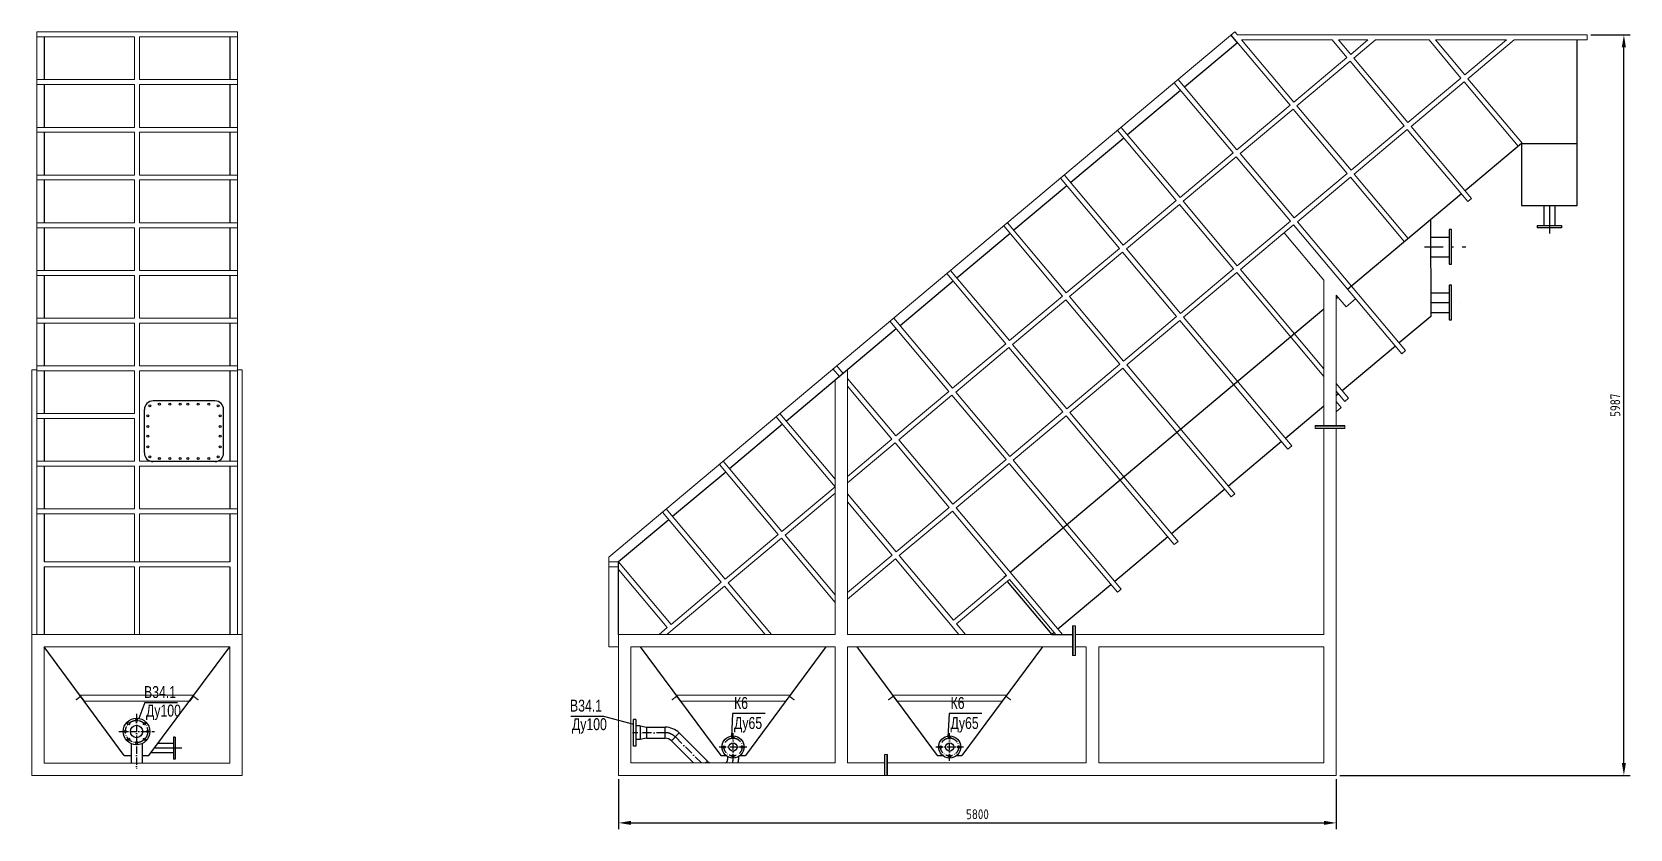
# Model space of a CAD drawing. Extents: x 371029 to 421942, y -92832 to -63356.
# Drawn here: x 383137 to 396054, y -79146 to -72701 of the extents above; entities that cross this region are included whole.
import ezdxf

# ---------------------------------------------------------------- set-up
doc = ezdxf.new("R2010")
doc.units = 0
doc.header["$LTSCALE"] = 600
doc.header["$MEASUREMENT"] = 0
for name, pattern in [('ACAD_ISO10W100', [18.5, 12, -3, 0.5, -3]), ('DASHDOTX2', [50.8, 25.4, -12.7, 0, -12.7]), ('DASHED', [0.75, 0.5, -0.25]), ('STŘEDOVÁ', [50.8, 31.75, -6.35, 6.35, -6.35])]:
    doc.linetypes.add(name, pattern=pattern)
doc.layers.get('Defpoints').update_dxf_attribs({"linetype": 'CONTINUOUS'})
for name, color, linetype in [('1', 7, 'CONTINUOUS'), ('оси', 6, 'STŘEDOVÁ'), ('Трубы', 10, 'CONTINUOUS')]:
    doc.layers.add(name, color=color, linetype=linetype)
doc.layers.add('А-Размеры', color=4, linetype='CONTINUOUS', lineweight=20)
doc.layers.add('Конструкции', color=220, linetype='CONTINUOUS', lineweight=18)
doc.styles.add('GOST 2.304', font='CS_Gost2304.shx')
doc.styles.add('MONARCH', font='monarch', dxfattribs={"width": 0.77})
doc.styles.add('MONARCH0', font='monarch0.shx', dxfattribs={"width": 0.77})
doc.dimstyles.get("Standard").update_dxf_attribs({"dimtxt": 3, "dimasz": 3, "dimexe": 2.5, "dimexo": 2.5, "dimgap": 1.5, "dimtad": 0, "dimtih": 1, "dimtoh": 1, "dimdec": 0, "dimzin": 0, "dimdsep": 46, "dimtxsty": 'MONARCH0', "dimcen": -3, "dimdle": 1.25, "dimadec": 0, "dimazin": 0, "dimtfac": 0.75, "dimtdec": 0, "dimtofl": 0, "dimtmove": 2, "dimatfit": 3, "dimfxl": 1, "dimtvp": 1.5, "dimtolj": 1, "dimtzin": 0, "dimarcsym": 0})

# ---------------------------------------------------------------- blocks, each defined once
blk = doc.blocks.new('*D17')
at = {"layer": 'Defpoints', "color": 0, "ltscale": 0.3, "transparency": 16777216}
for p in [(387879, -78712), (393679, -78712), (393679, -79096)]:
    blk.add_point(p, dxfattribs=at)
at = {"layer": 'А-Размеры', "color": 0, "lineweight": -2, "ltscale": 0.3, "transparency": 16777216}
for p, q in [((387879, -78742), (387879, -79146)), ((393679, -78742), (393679, -79146)), ((387979, -79096), (393579, -79096))]:
    blk.add_line(p, q, dxfattribs=at)
at = {"layer": 'А-Размеры', "color": 0, "ltscale": 0.3, "transparency": 16777216}
for points in [[(387979, -79079), (387979, -79112), (387879, -79096)], [(393579, -79079), (393579, -79112), (393679, -79096)]]:
    blk.add_solid(points, dxfattribs=at)
at = {"layer": 'А-Размеры', "color": 0, "ltscale": 0.3, "transparency": 16777216, "insert": (390779, -79026), "char_height": 80, "attachment_point": 5, "style": 'GOST 2.304'}
blk.add_mtext('\\A1;5800', dxfattribs=at)
blk = doc.blocks.new('*D18')
at = {"layer": 'Defpoints', "color": 0, "ltscale": 0.3, "transparency": 16777216}
for p in [(395707, -72725), (396004, -72725), (393679, -78712)]:
    blk.add_point(p, dxfattribs=at)
at = {"layer": 'А-Размеры', "color": 0, "lineweight": -2, "ltscale": 0.3, "transparency": 16777216}
for p, q in [((395737, -72725), (396054, -72725)), ((396004, -78612), (396004, -72825)), ((393709, -78712), (396054, -78712))]:
    blk.add_line(p, q, dxfattribs=at)
at = {"layer": 'А-Размеры', "color": 0, "ltscale": 0.3, "transparency": 16777216}
for points in [[(395987, -72825), (396020, -72825), (396004, -72725)], [(395987, -78612), (396020, -78612), (396004, -78712)]]:
    blk.add_solid(points, dxfattribs=at)
at = {"layer": 'А-Размеры', "color": 0, "ltscale": 0.3, "transparency": 16777216, "insert": (395934, -75719), "char_height": 80, "attachment_point": 5, "rotation": 90, "style": 'GOST 2.304'}
blk.add_mtext('\\A1;5987', dxfattribs=at)

msp = doc.modelspace()

# ---------------------------------------------------------------- linework, layer by layer
at = {"layer": '1', "ltscale": 0.3}
for p, q in [((392880.8, -72725.3), (392860.3, -72700.7)), ((383237.4, -72740.7), (383237.4, -73086.4)), ((384737.4, -72740.7), (384737.4, -73086.4)), ((392881, -72787.7), (392452.1, -73147.7)), ((392881, -72787.7), (392829.6, -72726.4)), ((395626.7, -74102.8), (395626.7, -72765.3)), ((383237.4, -73126.4), (383237.4, -73472.1)), ((384737.4, -73126.4), (384737.4, -73472.1)), ((392421.4, -73173.4), (391992.4, -73533.4)), ((383237.4, -73512.1), (383237.4, -73857.7)), ((384737.4, -73512.1), (384737.4, -73857.7)), ((391961.8, -73559.1), (391532.8, -73919)), ((395176.7, -73602.8), (394721.2, -73985)), ((395176.7, -73602.8), (395626.7, -73602.8)), ((395176.7, -73602.8), (395176.7, -74102.8)), ((383237.4, -73897.7), (383237.4, -74243.4)), ((384737.4, -73897.7), (384737.4, -74243.4)), ((391502.2, -73944.7), (391073.2, -74304.7)), ((394690.5, -74010.7), (393771.3, -74782.1)), ((395176.7, -74102.8), (395626.7, -74102.8)), ((394440.8, -74220.3), (394443.2, -75001)), ((383237.4, -74283.4), (383237.4, -74629.1)), ((384737.4, -74283.4), (384737.4, -74629.1)), ((391042.5, -74330.4), (390613.6, -74690.4)), ((383237.4, -74669.1), (383237.4, -75014.8)), ((384737.4, -74669.1), (384737.4, -75014.8)), ((390582.9, -74716.1), (390153.9, -75076.1)), ((393694.7, -74846.4), (393679, -74859.5)), ((393579, -74943.4), (391044.2, -77070.4)), ((394443.2, -75001), (394187.3, -75215.7)), ((383237.4, -75054.8), (383237.4, -75400.4)), ((384737.4, -75054.8), (384737.4, -75400.4)), ((390123.3, -75101.8), (389234.7, -75847.4)), ((394156.7, -75241.4), (393727.7, -75601.3)), ((383237.4, -75440.4), (383237.4, -75786.1)), ((384737.4, -75440.4), (384737.4, -76171.8)), ((384616.5, -75684.4), (384116.5, -75684.4)), ((393697, -75627.1), (393679, -75642.2)), ((384046.5, -76104.7), (384046.5, -75754.4)), ((384686.5, -76104.7), (384686.5, -75754.4)), ((393579, -75726.1), (393268.1, -75987)), ((383237.4, -75826.1), (383237.4, -76171.8)), ((389204, -75873.1), (388775, -76233.1)), ((393237.4, -76012.7), (392808.4, -76372.7)), ((384616.5, -76174.7), (384116.5, -76174.7)), ((383237.4, -76211.8), (383237.4, -76557.5)), ((384737.4, -76211.8), (384737.4, -76557.5)), ((388744.4, -76258.8), (388315.4, -76618.7)), ((392777.8, -76398.4), (392348.8, -76758.4)), ((383237.4, -76597.5), (383237.4, -76984.4)), ((384737.4, -76597.5), (384737.4, -76984.4)), ((388284.8, -76644.5), (387879, -76985)), ((392318.2, -76784.1), (391889.2, -77144)), ((383237.4, -77024.4), (383237.4, -77572.1)), ((384737.4, -77024.4), (384737.4, -77572.1)), ((387879, -77572.1), (387879, -76985)), ((391013.5, -77096.1), (390993.6, -77112.8)), ((391019.3, -77143.5), (391379, -77572.1)), ((391858.5, -77169.8), (391429.5, -77529.7)), ((391398.9, -77555.4), (391379, -77572.1)), ((391379, -77572.1), (391547, -77572.1)), ((383883, -78552.1), (383237.4, -77672.1)), ((384083, -78552.1), (384737.4, -77672.1)), ((388053, -77672.1), (388704, -78552.1)), ((389555, -77672.1), (388904, -78552.1)), ((389803, -77672.1), (390454, -78552.1)), ((391305, -77672.1), (390654, -78552.1)), ((384049.9, -78122.7), (384001.8, -78251)), ((384049.9, -78122.7), (384314.7, -78122.7)), ((387492.4, -78232.6), (387757.2, -78232.6)), ((387757.2, -78232.6), (387999.8, -78296.5)), ((388799.5, -78211.4), (388790.9, -78403.2)), ((389064.3, -78211.4), (388799.5, -78211.4)), ((390549.5, -78211.4), (390540.9, -78403.2)), ((390814.3, -78211.4), (390549.5, -78211.4)), ((383883, -78552.1), (383938, -78552.1)), ((384028, -78552.1), (384083, -78552.1)), ((388704, -78552.1), (388747.4, -78552.1)), ((388848.5, -78560.4), (388848.5, -78582.1)), ((388860.5, -78552.1), (388904, -78552.1)), ((390454, -78552.1), (390497.4, -78552.1)), ((390610.5, -78552.1), (390654, -78552.1))]:
    msp.add_line(p, q, dxfattribs=at)
for centre in [(384073.4, -75803.9), (384090.6, -75723.2), (384167.1, -75709.2), (384251.2, -75709.2), (384335.2, -75709.2), (384397.7, -75709.2), (384481.8, -75709.2), (384565.9, -75709.2), (384642.4, -75723.2), (384659.6, -75803.9), (384073.4, -75890.2), (384659.6, -75890.2), (384073.4, -75968.8), (384073.4, -76055.1), (384659.6, -75968.8), (384659.6, -76055.1), (384090.6, -76135.9), (384167.1, -76149.9), (384251.2, -76149.9), (384335.2, -76149.9), (384397.7, -76149.9), (384481.8, -76149.9), (384565.9, -76149.9), (384642.4, -76135.9)]:
    msp.add_circle(centre, 8, dxfattribs=at)
for centre, start, end in [((384116.5, -75754.4), 90, 180), ((384616.5, -75754.4), 0, 90), ((384116.5, -76104.7), 180, 270), ((384616.5, -76104.7), 270, 0)]:
    msp.add_arc(centre, 70, start, end, dxfattribs=at)
at = {"layer": 'Конструкции', "ltscale": 0.3}
for p, q in [((384797.4, -72700.7), (383177.4, -72700.7)), ((383177.4, -72700.7), (383177.4, -72740.7)), ((384797.4, -72700.7), (384797.4, -72740.7)), ((392860.3, -72700.7), (387799, -76947.7)), ((392880.8, -72725.3), (392860.3, -72700.7)), ((383967.4, -72740.7), (383177.4, -72740.7)), ((383177.4, -72740.7), (383177.4, -77572.1)), ((383967.4, -72740.7), (383967.4, -73086.4)), ((384797.4, -72740.7), (384007.4, -72740.7)), ((384007.4, -72740.7), (384007.4, -73086.4)), ((384797.4, -72740.7), (384797.4, -77572.1)), ((393305.3, -73293.3), (392829.6, -72726.4)), ((395706.7, -72725.3), (392880.8, -72725.3)), ((393335.9, -73267.6), (392914.4, -72765.3)), ((393645.4, -72765.3), (392914.4, -72765.3)), ((393764.9, -72907.6), (393645.4, -72765.3)), ((393795.6, -72881.9), (393697.6, -72765.3)), ((393934.6, -72765.3), (393697.6, -72765.3)), ((393934.6, -72765.3), (393795.6, -72881.9)), ((393996.8, -72765.3), (393821.3, -72912.6)), ((394428.7, -72765.3), (393996.8, -72765.3)), ((394687.3, -73073.5), (394428.7, -72765.3)), ((395054.7, -72765.3), (394480.9, -72765.3)), ((394718, -73047.8), (394480.9, -72765.3)), ((395054.7, -72765.3), (394718, -73047.8)), ((395117, -72765.3), (394743.7, -73078.5)), ((395706.7, -72765.3), (395117, -72765.3)), ((395706.7, -72765.3), (395706.7, -72725.3)), ((393764.9, -72907.6), (393335.9, -73267.6)), ((393790.6, -72938.3), (393361.6, -73298.2)), ((394227.7, -73459.2), (393790.6, -72938.3)), ((394258.4, -73433.5), (393821.3, -72912.6)), ((383967.4, -73086.4), (383177.4, -73086.4)), ((384797.4, -73086.4), (384007.4, -73086.4)), ((392876.3, -73653.3), (392400.6, -73086.4)), ((394687.3, -73073.5), (394258.4, -73433.5)), ((394713.1, -73104.2), (394284.1, -73464.1)), ((395150.2, -73625.1), (394713.1, -73104.2)), ((395183.7, -73602.8), (394743.7, -73078.5)), ((383967.4, -73126.4), (383177.4, -73126.4)), ((383967.4, -73126.4), (383967.4, -73472.1)), ((384797.4, -73126.4), (384007.4, -73126.4)), ((384007.4, -73126.4), (384007.4, -73472.1)), ((392845.7, -73679), (392370, -73112.1)), ((393305.3, -73293.3), (392876.3, -73653.3)), ((393331, -73324), (392902, -73683.9)), ((393768.1, -73844.9), (393331, -73324)), ((393798.7, -73819.2), (393361.6, -73298.2)), ((383967.4, -73472.1), (383177.4, -73472.1)), ((384797.4, -73472.1), (384007.4, -73472.1)), ((392416.7, -74038.9), (391941, -73472.1)), ((394227.7, -73459.2), (393798.7, -73819.2)), ((394253.4, -73489.8), (393824.4, -73849.8)), ((394741.9, -74072), (394253.4, -73489.8)), ((394772.6, -74046.3), (394284.1, -73464.1)), ((383967.4, -73512.1), (383177.4, -73512.1)), ((383967.4, -73512.1), (383967.4, -73857.7)), ((384797.4, -73512.1), (384007.4, -73512.1)), ((384007.4, -73512.1), (384007.4, -73857.7)), ((392386, -74064.7), (391910.4, -73497.8)), ((392845.7, -73679), (392416.7, -74038.9)), ((392871.4, -73709.6), (392442.4, -74069.6)), ((393308.5, -74230.5), (392871.4, -73709.6)), ((393339.1, -74204.8), (392902, -73683.9)), ((383967.4, -73857.7), (383177.4, -73857.7)), ((384797.4, -73857.7), (384007.4, -73857.7)), ((391957, -74424.6), (391481.4, -73857.7)), ((393768.1, -73844.9), (393339.1, -74204.8)), ((393793.8, -73875.5), (393364.8, -74235.5)), ((394230.9, -74396.4), (393793.8, -73875.5)), ((394261.5, -74370.7), (393824.4, -73849.8)), ((383967.4, -73897.7), (383177.4, -73897.7)), ((383967.4, -73897.7), (383967.4, -74243.4)), ((384797.4, -73897.7), (384007.4, -73897.7)), ((384007.4, -73897.7), (384007.4, -74243.4)), ((391926.4, -74450.3), (391450.7, -73883.5)), ((392386, -74064.7), (391957, -74424.6)), ((392411.7, -74095.3), (391982.8, -74455.3)), ((392848.8, -74616.2), (392411.7, -74095.3)), ((392879.5, -74590.5), (392442.4, -74069.6)), ((394772.6, -74046.3), (394741.9, -74072)), ((383967.4, -74243.4), (383177.4, -74243.4)), ((384797.4, -74243.4), (384007.4, -74243.4)), ((391497.4, -74810.3), (391021.8, -74243.4)), ((393308.5, -74230.5), (392879.5, -74590.5)), ((393334.2, -74261.2), (392905.2, -74621.1)), ((394208.1, -75302.7), (393334.2, -74261.2)), ((394238.7, -75277), (393364.8, -74235.5)), ((383967.4, -74283.4), (383177.4, -74283.4)), ((383967.4, -74283.4), (383967.4, -74629.1)), ((384797.4, -74283.4), (384007.4, -74283.4)), ((384007.4, -74283.4), (384007.4, -74629.1)), ((391466.8, -74836), (390991.1, -74269.1)), ((393579, -74708.5), (393257.6, -74325.5)), ((391926.4, -74450.3), (391497.4, -74810.3)), ((391952.1, -74481), (391523.1, -74840.9)), ((392389.2, -75001.9), (391952.1, -74481)), ((392419.9, -74976.2), (391982.8, -74455.3)), ((383967.4, -74629.1), (383177.4, -74629.1)), ((384797.4, -74629.1), (384007.4, -74629.1)), ((391007.2, -75221.7), (390531.5, -74654.8)), ((391037.8, -75196), (390562.1, -74629.1)), ((392848.8, -74616.2), (392419.9, -74976.2)), ((392874.5, -74646.9), (392445.6, -75006.8)), ((393579, -75486.4), (392874.5, -74646.9)), ((393579, -75424.1), (392905.2, -74621.1)), ((383967.4, -74669.1), (383177.4, -74669.1)), ((383967.4, -74669.1), (383967.4, -75014.8)), ((384797.4, -74669.1), (384007.4, -74669.1)), ((384007.4, -74669.1), (384007.4, -75014.8)), ((393579, -74708.5), (393579, -75882.7)), ((391466.8, -74836), (391037.8, -75196)), ((391492.5, -74866.6), (391063.5, -75226.6)), ((391929.6, -75387.6), (391492.5, -74866.6)), ((391960.2, -75361.8), (391523.1, -74840.9)), ((393679, -75882.7), (393679, -74827.7)), ((393758.9, -74923), (393679, -74827.7)), ((393835.6, -74858.7), (393758.9, -74923)), ((383967.4, -75014.8), (383177.4, -75014.8)), ((384797.4, -75014.8), (384007.4, -75014.8)), ((390547.5, -75607.4), (390071.9, -75040.5)), ((390578.2, -75581.6), (390102.5, -75014.8)), ((392389.2, -75001.9), (391960.2, -75361.8)), ((392414.9, -75032.5), (391985.9, -75392.5)), ((393288.8, -76074), (392414.9, -75032.5)), ((393319.5, -76048.3), (392445.6, -75006.8)), ((383967.4, -75054.8), (383177.4, -75054.8)), ((383967.4, -75054.8), (383967.4, -75400.4)), ((384797.4, -75054.8), (384007.4, -75054.8)), ((384007.4, -75054.8), (384007.4, -75400.4)), ((391007.2, -75221.7), (390578.2, -75581.6)), ((391032.9, -75252.3), (390603.9, -75612.3)), ((391470, -75773.2), (391032.9, -75252.3)), ((391500.6, -75747.5), (391063.5, -75226.6)), ((394238.7, -75277), (394208.1, -75302.7)), ((383967.4, -75400.4), (383177.4, -75400.4)), ((384797.4, -75400.4), (384007.4, -75400.4)), ((389663.7, -75487.4), (389612.2, -75426.2)), ((389694.3, -75461.7), (389642.9, -75400.4)), ((391929.6, -75387.6), (391500.6, -75747.5)), ((391955.3, -75418.2), (391526.3, -75778.2)), ((392829.2, -76459.7), (391955.3, -75418.2)), ((392859.9, -76434), (391985.9, -75392.5)), ((383137.4, -75432.6), (383137.4, -78712.1)), ((383137.4, -75432.6), (383177.4, -75432.6)), ((383967.4, -75440.4), (383177.4, -75440.4)), ((383967.4, -75440.4), (383967.4, -75786.1)), ((384797.4, -75440.4), (384007.4, -75440.4)), ((384007.4, -75440.4), (384007.4, -76171.8)), ((384837.4, -75432.6), (384797.4, -75432.6)), ((384837.4, -78712.1), (384837.4, -75432.6)), ((389629, -75516.5), (389629, -77572.1)), ((389729, -75432.6), (389729, -77572.1)), ((390118.5, -75967.3), (389729, -75503.1)), ((393779.1, -75662.6), (393679, -75543.3)), ((390087.9, -75993), (389729, -75565.3)), ((390547.5, -75607.4), (390118.5, -75967.3)), ((390573.2, -75638), (390144.3, -75998)), ((391010.3, -76158.9), (390573.2, -75638)), ((391041, -76133.2), (390603.9, -75612.3)), ((393748.5, -75688.3), (393679, -75605.5)), ((393748.5, -75688.3), (393779.1, -75662.6)), ((383967.4, -75786.1), (383177.4, -75786.1)), ((389629, -76379.5), (389152.6, -75811.8)), ((389629, -76317.3), (389183.2, -75786.1)), ((391470, -75773.2), (391041, -76133.2)), ((391495.7, -75803.9), (391066.7, -76163.8)), ((392369.6, -76845.4), (391495.7, -75803.9)), ((392400.2, -76819.7), (391526.3, -75778.2)), ((393679, -75690), (393719.6, -75738.5)), ((393719.6, -75738.5), (393679, -75772.6)), ((383967.4, -75826.1), (383177.4, -75826.1)), ((383967.4, -75826.1), (383967.4, -76171.8)), ((393509, -75882.7), (393749, -75882.7)), ((393509, -75894.7), (393509, -75882.7)), ((393509, -75894.7), (393749, -75894.7)), ((393509, -75906.7), (393509, -75894.7)), ((393749, -75906.7), (393509, -75906.7)), ((393679, -75894.7), (393579, -75894.7)), ((393579, -75906.7), (393579, -77572.1)), ((393679, -78712), (393679, -75906.7)), ((393749, -75882.7), (393749, -75894.7)), ((393749, -75894.7), (393749, -75906.7)), ((389629, -76379.5), (389269.4, -75951)), ((390087.9, -75993), (389729, -76294.2)), ((390113.6, -76023.7), (389729, -76346.4)), ((390550.7, -76544.6), (390113.6, -76023.7)), ((390581.3, -76518.9), (390144.3, -75998)), ((393288.8, -76074), (393319.5, -76048.3)), ((383967.4, -76171.8), (383177.4, -76171.8)), ((384797.4, -76171.8), (384007.4, -76171.8)), ((389168.6, -76764.4), (388693, -76197.5)), ((389199.3, -76738.7), (388723.6, -76171.8)), ((391010.3, -76158.9), (390581.3, -76518.9)), ((391036, -76189.5), (390607.1, -76549.5)), ((391910, -77231), (391036, -76189.5)), ((391940.6, -77205.3), (391066.7, -76163.8)), ((383967.4, -76211.8), (383177.4, -76211.8)), ((383967.4, -76211.8), (383967.4, -76557.5)), ((384007.4, -76211.8), (384007.4, -76557.5)), ((384797.4, -76211.8), (384007.4, -76211.8)), ((389629, -76378.1), (389199.3, -76738.7)), ((389629, -76430.3), (389225, -76769.3)), ((390121.7, -76904.5), (389729, -76436.5)), ((392829.2, -76459.7), (392859.9, -76434)), ((383967.4, -76557.5), (383177.4, -76557.5)), ((384797.4, -76557.5), (384007.4, -76557.5)), ((388709, -77150), (388233.4, -76583.2)), ((388739.7, -77124.3), (388264, -76557.5)), ((390091.1, -76930.2), (389729, -76498.7)), ((390550.7, -76544.6), (390121.7, -76904.5)), ((390576.4, -76575.2), (390147.4, -76935.2)), ((391013.5, -77096.1), (390576.4, -76575.2)), ((391465.2, -77572.1), (390607.1, -76549.5)), ((383967.4, -76597.5), (383177.4, -76597.5)), ((383967.4, -76597.5), (383967.4, -76984.4)), ((384797.4, -76597.5), (384007.4, -76597.5)), ((384007.4, -76597.5), (384007.4, -76984.4)), ((389168.6, -76764.4), (388739.7, -77124.3)), ((389194.4, -76795), (388765.4, -77155)), ((389629, -77313), (389194.4, -76795)), ((389629, -77250.7), (389225, -76769.3)), ((392369.6, -76845.4), (392400.2, -76819.7)), ((387799, -76947.7), (387799, -77672.5)), ((390091.1, -76930.2), (389729, -77234.1)), ((390116.8, -76960.9), (389729, -77286.3)), ((390629.7, -77572.1), (390116.8, -76960.9)), ((390584.5, -77456.1), (390147.4, -76935.2)), ((383237.4, -76984.4), (384737.4, -76984.4)), ((383237.4, -77024.4), (383967.4, -77024.4)), ((383967.4, -77024.4), (383967.4, -77572.1)), ((384007.4, -77024.4), (384007.4, -77572.1)), ((384007.4, -77024.4), (384737.4, -77024.4)), ((387879, -76984.4), (387799, -76984.4)), ((387799, -76984.4), (387799, -77024.4)), ((387799, -77024.4), (387879, -77024.4)), ((388303.2, -77490.5), (387879, -76985)), ((388272.6, -77516.3), (387879, -77047.2)), ((391013.5, -77096.1), (390584.5, -77456.1)), ((388734.7, -77180.7), (388268.2, -77572.1)), ((388709, -77150), (388303.2, -77490.5)), ((389063.2, -77572.1), (388734.7, -77180.7)), ((389115.4, -77572.1), (388765.4, -77155)), ((391039.2, -77126.8), (390610.2, -77486.7)), ((391412.9, -77572.1), (391039.2, -77126.8)), ((391910, -77231), (391940.6, -77205.3)), ((390681.9, -77572.1), (390610.2, -77486.7)), ((383137.4, -77572.1), (384837.4, -77572.1)), ((387879, -77572.1), (389629, -77572.1)), ((387879, -77572.1), (387879, -78712.1)), ((388272.6, -77516.3), (388206, -77572.1)), ((389729, -77572.1), (391379, -77572.1)), ((391547, -77742.1), (391547, -77502.1)), ((391547, -77502.1), (391559, -77502.1)), ((391559, -77502.1), (391559, -77742.1)), ((391559, -77502.1), (391571, -77502.1)), ((391571, -77502.1), (391571, -77742.1)), ((391571, -77572.1), (393579, -77572.1)), ((383237.4, -77672.1), (383237.4, -78612.1)), ((383237.4, -77672.1), (384737.4, -77672.1)), ((384737.4, -77672.1), (384737.4, -78612.1)), ((387879, -77672.5), (387799, -77672.5)), ((387979, -77672.1), (387979, -78611.6)), ((387979, -77672.1), (389629, -77672.1)), ((389629, -77672.5), (389629, -78611.6)), ((389729, -77672.1), (391547, -77672.1)), ((389729, -77672.5), (389729, -78611.6)), ((391559, -77742.1), (391547, -77742.1)), ((391571, -77742.1), (391559, -77742.1)), ((391571, -77672.1), (391659, -77672.1)), ((391659, -77672.1), (391659, -78611.6)), ((391759, -77672.1), (391759, -78611.6)), ((391759, -77672.1), (393579, -77672.1)), ((393579, -77672.1), (393579, -78611.6)), ((383524.9, -78062.1), (384449.9, -78062.1)), ((383561.9, -78112.1), (384412.9, -78112.1)), ((388341.5, -78062.1), (389266.5, -78062.1)), ((388378.5, -78112.1), (389229.5, -78112.1)), ((390091.5, -78062.1), (391016.5, -78062.1)), ((390128.5, -78112.1), (390979.5, -78112.1)), ((383237.4, -78612.1), (384737.4, -78612.1)), ((389629, -78611.6), (387979, -78611.6)), ((390028.8, -78611.6), (389729, -78611.6)), ((390028.8, -78712.2), (390028.8, -78541.7)), ((390028.8, -78541.7), (390040.8, -78541.7)), ((390040.8, -78541.7), (390040.8, -78712.2)), ((390040.8, -78541.7), (390052.8, -78541.7)), ((390052.8, -78541.7), (390052.8, -78712.2)), ((391659, -78611.6), (390052.8, -78611.6)), ((393579, -78611.6), (391759, -78611.6)), ((383137.4, -78712.1), (384837.4, -78712.1)), ((387879, -78712.1), (393679, -78712))]:
    msp.add_line(p, q, dxfattribs=at)
at = {"layer": 'Конструкции', "ltscale": 0.3, "const_width": 10}
for points in [[(383561.9, -78112.1), (383531.8, -78072.2), (383491.9, -78102.4)], [(384412.9, -78112.1), (384443.1, -78072.2), (384483, -78102.4)], [(388378.5, -78112.1), (388348.3, -78072.2), (388308.4, -78102.4)], [(389229.5, -78112.1), (389259.6, -78072.2), (389299.5, -78102.4)], [(390128.5, -78112.1), (390098.3, -78072.2), (390058.4, -78102.4)], [(390979.5, -78112.1), (391009.6, -78072.2), (391049.5, -78102.4)]]:
    msp.add_lwpolyline(points, dxfattribs=at)
at = {"layer": 'оси', "ltscale": 0.3}
for p, q in [((395401.7, -74102.8), (395401.7, -74331.2)), ((384349.7, -78491.8), (384132, -78491.8))]:
    msp.add_line(p, q, dxfattribs=at)
at = {"layer": 'оси', "linetype": 'DASHDOTX2', "ltscale": 0.01}
for p, q in [((394391.6, -74439.3), (394725.4, -74439.3)), ((394442.8, -74889.3), (394725.4, -74889.3))]:
    msp.add_line(p, q, dxfattribs=at)
at = {"layer": 'оси', "linetype": 'ACAD_ISO10W100', "ltscale": 0.008}
for p, q in [((383983, -78213), (383983, -78659.9)), ((383839.2, -78356.8), (384126.8, -78356.8)), ((388804, -78594.4), (388804, -78369.9)), ((390554, -78594.4), (390554, -78369.9)), ((388691.7, -78482.1), (388916.2, -78482.1)), ((390441.7, -78482.1), (390666.2, -78482.1))]:
    msp.add_line(p, q, dxfattribs=at)
at = {"layer": 'оси', "linetype": 'ACAD_ISO10W100', "ltscale": 0.01}
for p, q in [((388256, -78366.8), (387992.2, -78366.8)), ((388548.1, -78611.6), (388336.6, -78400.2))]:
    msp.add_line(p, q, dxfattribs=at)
at = {"layer": 'оси', "linetype": 'ACAD_ISO10W100', "ltscale": 0.008}
for centre, radius in [((383983, -78356.8), 90), ((388804, -78482.1), 72.5), ((390554, -78482.1), 72.5)]:
    msp.add_circle(centre, radius, dxfattribs=at)
at = {"layer": 'оси', "linetype": 'DASHED', "ltscale": 0.3}
msp.add_arc((388256, -78480.8), 114, 45, 90, dxfattribs=at)
at = {"layer": 'Трубы', "ltscale": 0.3}
for p, q in [((395356.7, -74102.8), (395356.7, -74266.9)), ((395446.7, -74102.8), (395446.7, -74266.9)), ((395303.7, -74266.9), (395499.7, -74266.9)), ((395303.7, -74266.9), (395303.7, -74284.9)), ((395499.7, -74266.9), (395499.7, -74284.9)), ((394441.4, -74359.3), (394591.6, -74359.3)), ((394591.6, -74299.3), (394591.6, -74579.3)), ((394609.6, -74299.3), (394591.6, -74299.3)), ((394609.6, -74579.3), (394609.6, -74299.3)), ((395499.7, -74284.9), (395303.7, -74284.9)), ((394441.8, -74519.3), (394591.6, -74519.3)), ((394591.6, -74579.3), (394609.6, -74579.3)), ((394592.8, -74749.3), (394592.8, -75029.3)), ((394610.8, -74749.3), (394592.8, -74749.3)), ((394610.8, -75029.3), (394610.8, -74749.3)), ((394442.6, -74809.3), (394592.8, -74809.3)), ((394443.1, -74969.3), (394592.8, -74969.3)), ((394592.8, -75029.3), (394610.8, -75029.3)), ((387999.8, -78474.3), (387999.8, -78259.3)), ((388017.8, -78259.3), (387999.8, -78259.3)), ((388017.8, -78259.3), (388017.8, -78474.3)), ((388054, -78312.3), (388017.8, -78312.3)), ((388054, -78312.3), (388054, -78421.3)), ((388054, -78312.3), (388105, -78322.3)), ((388105, -78322.3), (388256, -78322.3)), ((388105, -78322.3), (388105, -78411.3)), ((388256, -78411.3), (388256, -78322.3)), ((388368.1, -78368.7), (388305.2, -78431.7)), ((388596.7, -78597.3), (388364.4, -78365)), ((383938, -78454.4), (383938, -78612.1)), ((384028, -78454.4), (384028, -78612.1)), ((384281.8, -78529.8), (384099.6, -78529.8)), ((384281.8, -78453.8), (384156.1, -78453.8)), ((384281.8, -78401.8), (384281.8, -78581.8)), ((384294.8, -78401.8), (384281.8, -78401.8)), ((384294.8, -78401.8), (384294.8, -78581.8)), ((388017.8, -78474.3), (387999.8, -78474.3)), ((388054, -78421.3), (388017.8, -78421.3)), ((388105, -78411.3), (388054, -78421.3)), ((388105, -78411.3), (388256, -78411.3)), ((388485.1, -78611.6), (388305.2, -78431.7)), ((384294.8, -78581.8), (384281.8, -78581.8)), ((388582.3, -78611.6), (388596.7, -78597.3)), ((388759.5, -78560.4), (388759.5, -78582.1))]:
    msp.add_line(p, q, dxfattribs=at)
at = {"layer": 'Трубы', "ltscale": 0.166667}
for centre, radius in [((383983, -78356.8), 107.5), ((383983, -78266.8), 9), ((383893, -78356.8), 9), ((383919.4, -78293.2), 9), ((383983, -78356.8), 50), ((384046.6, -78293.2), 9), ((384073, -78356.8), 9), ((388804, -78482.1), 90), ((388804, -78409.6), 9), ((390554, -78482.1), 90), ((390554, -78409.6), 9), ((383919.4, -78420.5), 9), ((383983, -78446.8), 9), ((384046.6, -78420.5), 9), ((388731.5, -78482.1), 9), ((388804, -78482.1), 33), ((388876.5, -78482.1), 9), ((390481.5, -78482.1), 9), ((390554, -78482.1), 33), ((390626.5, -78482.1), 9), ((388804, -78554.6), 9), ((390554, -78554.6), 9)]:
    msp.add_circle(centre, radius, dxfattribs=at)
at = {"layer": 'Трубы', "ltscale": 0.3}
for centre, radius, start, end in [((388256, -78480.8), 158.5, 45, 90), ((388256, -78480.8), 69.5, 45, 90), ((388645.8, -78548.1), 69.5, 225, 245.99223), ((388724, -78582.1), 35.5, 303.83589, 0), ((388724, -78582.1), 80, 338.37103, 0), ((388724, -78582.1), 124.5, 346.29942, 0), ((388724, -78582.1), 124.5, 346.29942, 0)]:
    msp.add_arc(centre, radius, start, end, dxfattribs=at)

# ---------------------------------------------------------------- texts
at = {"layer": '1', "ltscale": 0.3, "char_height": 96.25, "width": 709.579, "style": 'MONARCH'}
for s, insert, attachment_point in [('В34.1', (384302.2, -77989.8), 3), ('Ду100', (384341.3, -78139.8), 3), ('В34.1', (387744.8, -78099.7), 3), ('К6', (388812, -78078.4), 1), ('К6', (390562, -78078.4), 1), ('Ду100', (387783.8, -78249.7), 3), ('Ду65', (388812, -78240.3), 1), ('Ду65', (390562, -78240.3), 1)]:
    msp.add_mtext(s, dxfattribs=dict(at, insert=insert, attachment_point=attachment_point))

# ---------------------------------------------------------------- dimensions: what is measured, and where the dimension line sits
at = {"layer": 'А-Размеры', "ltscale": 0.3}
dim = msp.add_linear_dim(base=(396003.6, -72725.3), p1=(393679, -78712.1), p2=(395706.7, -72725.3), angle=90, dimstyle='Standard', override={"dimscale": 100, "dimtxt": 0.8, "dimasz": 1, "dimexe": 0.5, "dimexo": 0.3, "dimgap": 0.3, "dimtad": 1, "dimtih": 0, "dimtoh": 0, "dimtxsty": 'GOST 2.304', "dimcen": 0.05, "dimdle": 0.2, "dimtfac": 1, "dimtix": 1, "dimtofl": 1, "dimtvp": 2.25}, dxfattribs=at)
dim.commit()
dim.dimension.update_dxf_attribs({"geometry": '*D18', "text_midpoint": (395933.6, -75718.7)})
dim = msp.add_linear_dim(base=(393679, -79095.7), p1=(387879, -78712.1), p2=(393679, -78712.1), dimstyle='Standard', override={"dimscale": 100, "dimtxt": 0.8, "dimasz": 1, "dimexe": 0.5, "dimexo": 0.3, "dimgap": 0.3, "dimtad": 1, "dimtih": 0, "dimtoh": 0, "dimtxsty": 'GOST 2.304', "dimcen": 0.05, "dimdle": 0.2, "dimtfac": 1, "dimtix": 1, "dimtofl": 1, "dimtvp": 2.25}, dxfattribs=at)
dim.commit()
dim.dimension.update_dxf_attribs({"geometry": '*D17', "text_midpoint": (390779, -79025.7)})

doc.saveas('drawing.dxf')
